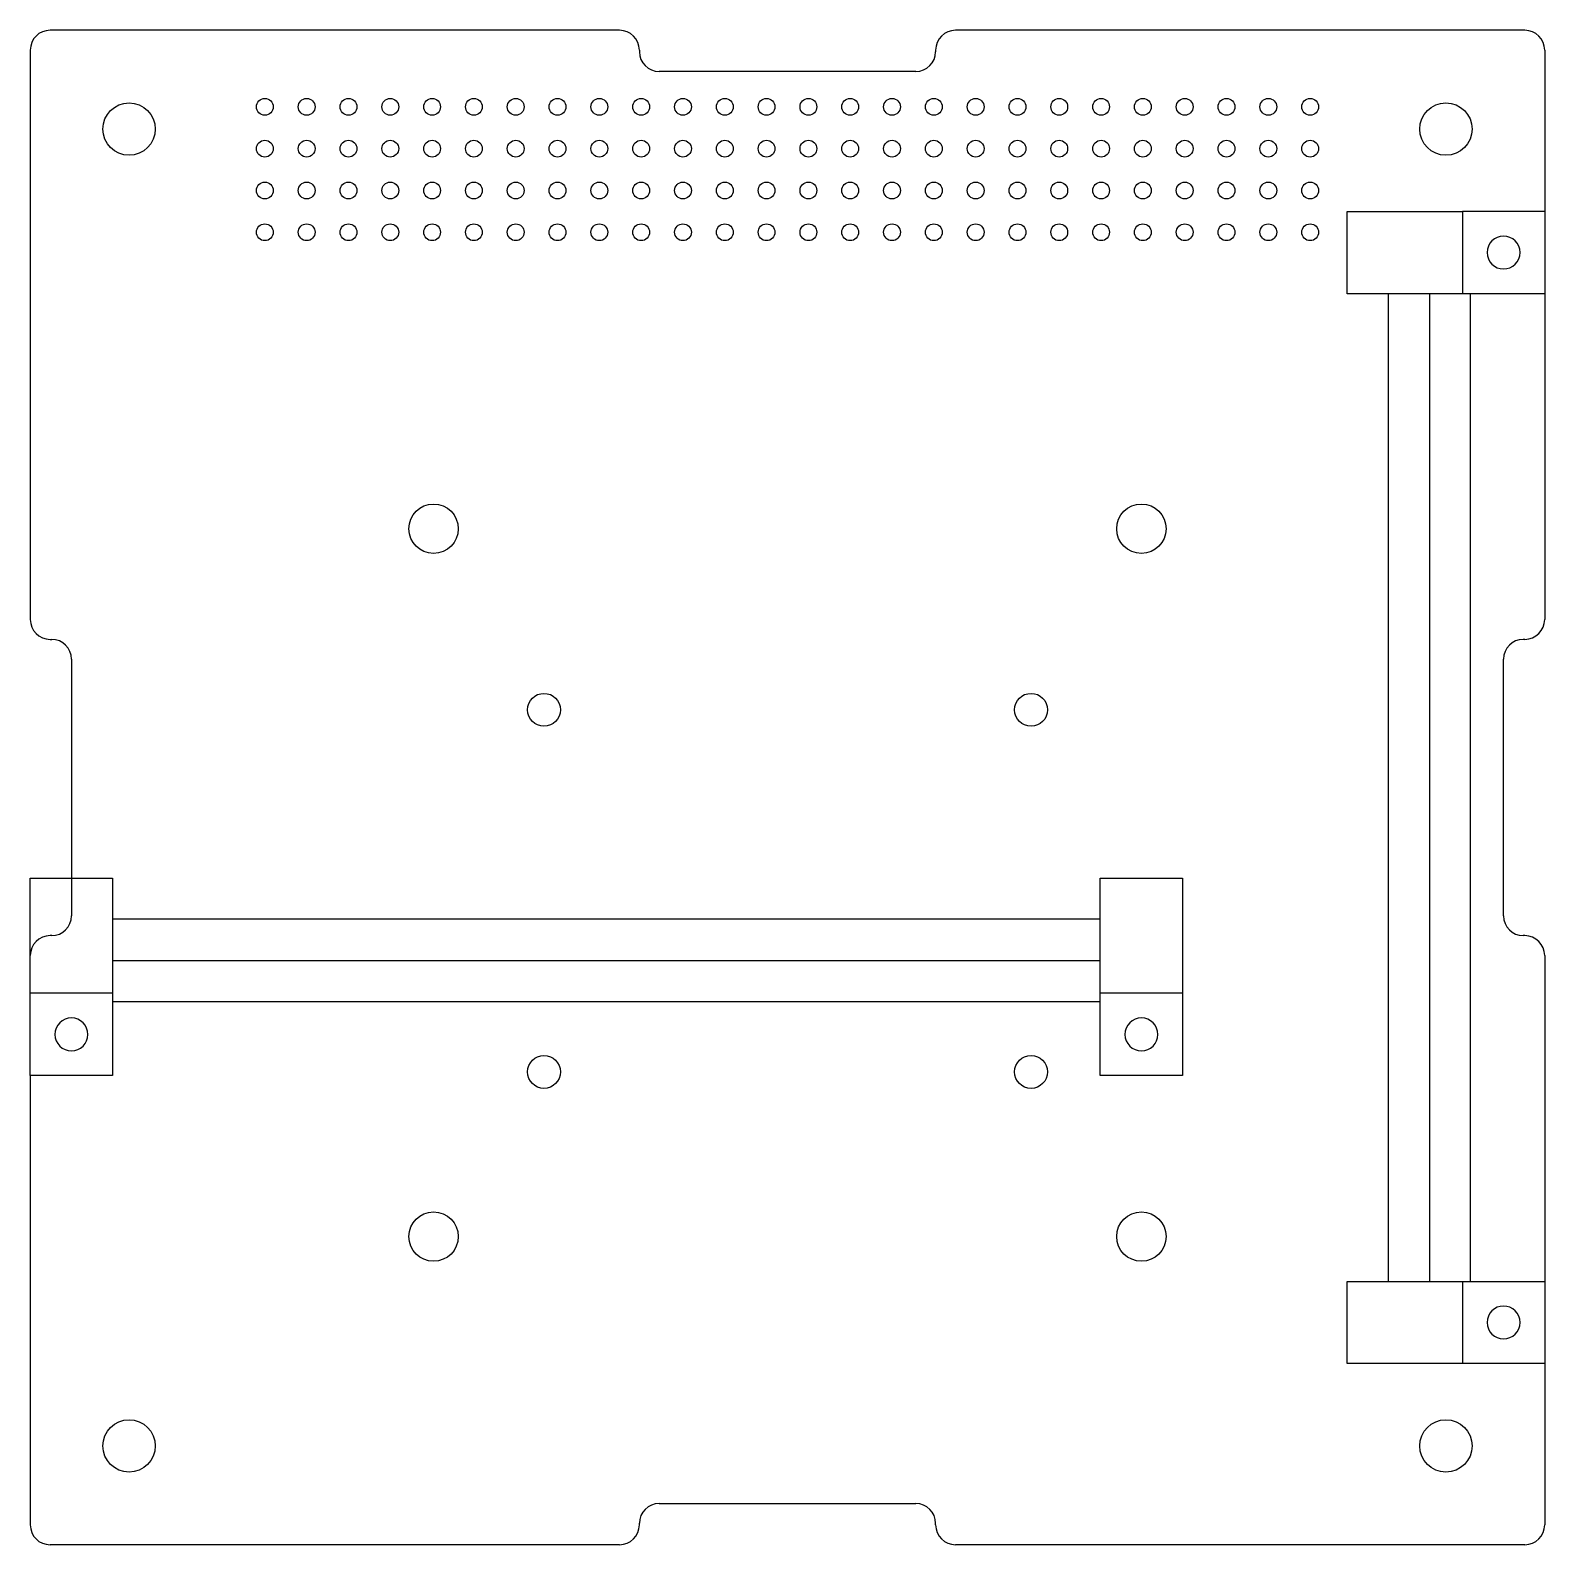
# Model space of a CAD drawing. Header units: millimetres. Extents: x 60.3 to 152.3, y 137.4 to 229.4.
import ezdxf

# ---------------------------------------------------------------- set-up
doc = ezdxf.new("R2010")
doc.units = ezdxf.units.MM
doc.layers.get('0').update_dxf_attribs({"linetype": 'CONTINUOUS'})

msp = doc.modelspace()

# ---------------------------------------------------------------- linework, layer by layer
for p, q in [((96.124, 229.429), (61.524, 229.429)), ((151.124, 229.429), (116.524, 229.429)), ((60.324, 228.229), (60.324, 193.629)), ((97.324, 228.229), (97.324, 228.129)), ((115.324, 228.229), (115.324, 228.129)), ((152.324, 228.229), (152.324, 218.429)), ((114.124, 226.929), (98.524, 226.929)), ((152.324, 218.429), (147.324, 218.429)), ((152.324, 218.429), (152.324, 213.429)), ((142.824, 213.429), (142.824, 153.429)), ((145.324, 213.429), (145.324, 153.429)), ((152.324, 213.429), (147.324, 213.429)), ((147.824, 153.429), (147.824, 213.429)), ((152.324, 213.429), (152.324, 193.629)), ((61.524, 192.429), (61.624, 192.429)), ((151.124, 192.429), (151.024, 192.429)), ((62.824, 191.229), (62.824, 175.629)), ((149.824, 175.629), (149.824, 191.229)), ((125.324, 175.429), (65.324, 175.429)), ((61.624, 174.429), (61.524, 174.429)), ((151.124, 174.429), (151.024, 174.429)), ((152.324, 173.229), (152.324, 153.429)), ((65.324, 172.929), (125.324, 172.929)), ((65.324, 170.929), (60.324, 170.929)), ((65.324, 170.429), (125.324, 170.429)), ((130.324, 170.929), (125.324, 170.929)), ((60.324, 165.929), (60.324, 138.629)), ((147.324, 153.429), (147.324, 148.429)), ((152.324, 148.429), (152.324, 138.629)), ((98.524, 139.929), (114.124, 139.929)), ((97.324, 138.629), (97.324, 138.729)), ((115.324, 138.629), (115.324, 138.729)), ((96.124, 137.429), (61.524, 137.429)), ((151.124, 137.429), (116.524, 137.429))]:
    msp.add_line(p, q)
for points in [[(147.324, 213.429), (140.324, 213.429), (140.324, 218.429), (147.324, 218.429)], [(60.324, 177.929), (65.324, 177.929), (65.324, 170.929), (65.324, 165.929), (60.324, 165.929), (60.324, 170.929)], [(125.324, 177.929), (130.324, 177.929), (130.324, 170.929), (130.324, 165.929), (125.324, 165.929), (125.324, 170.929)], [(140.324, 148.429), (140.324, 153.429), (147.324, 153.429), (152.324, 153.429), (152.324, 148.429), (147.324, 148.429)]]:
    msp.add_lwpolyline(points, close=True)
for points in [[(150.824, 215.929, 1), (148.824, 215.929, 1)], [(62.824, 167.429, 1), (62.824, 169.429, 1)], [(127.824, 167.429, 1), (127.824, 169.429, 1)], [(148.824, 150.929, 1), (150.824, 150.929, 1)]]:
    msp.add_lwpolyline(points, format="xyb", close=True)
for centre, radius in [((66.324, 223.429), 1.59), ((74.574, 224.779), 0.51), ((77.114, 224.779), 0.51), ((79.654, 224.779), 0.51), ((82.194, 224.779), 0.51), ((84.734, 224.779), 0.51), ((87.274, 224.779), 0.51), ((89.814, 224.779), 0.51), ((92.354, 224.779), 0.51), ((94.894, 224.779), 0.51), ((97.434, 224.779), 0.51), ((99.974, 224.779), 0.51), ((102.514, 224.779), 0.51), ((105.054, 224.779), 0.51), ((107.594, 224.779), 0.51), ((110.134, 224.779), 0.51), ((112.674, 224.779), 0.51), ((115.214, 224.779), 0.51), ((117.754, 224.779), 0.51), ((120.294, 224.779), 0.51), ((122.834, 224.779), 0.51), ((125.374, 224.779), 0.51), ((127.914, 224.779), 0.51), ((130.454, 224.779), 0.51), ((132.994, 224.779), 0.51), ((135.534, 224.779), 0.51), ((138.074, 224.779), 0.51), ((146.324, 223.429), 1.59), ((74.574, 222.239), 0.51), ((77.114, 222.239), 0.51), ((79.654, 222.239), 0.51), ((82.194, 222.239), 0.51), ((84.734, 222.239), 0.51), ((87.274, 222.239), 0.51), ((89.814, 222.239), 0.51), ((92.354, 222.239), 0.51), ((94.894, 222.239), 0.51), ((97.434, 222.239), 0.51), ((99.974, 222.239), 0.51), ((102.514, 222.239), 0.51), ((105.054, 222.239), 0.51), ((107.594, 222.239), 0.51), ((110.134, 222.239), 0.51), ((112.674, 222.239), 0.51), ((115.214, 222.239), 0.51), ((117.754, 222.239), 0.51), ((120.294, 222.239), 0.51), ((122.834, 222.239), 0.51), ((125.374, 222.239), 0.51), ((127.914, 222.239), 0.51), ((130.454, 222.239), 0.51), ((132.994, 222.239), 0.51), ((135.534, 222.239), 0.51), ((138.074, 222.239), 0.51), ((74.574, 219.699), 0.51), ((77.114, 219.699), 0.51), ((79.654, 219.699), 0.51), ((82.194, 219.699), 0.51), ((84.734, 219.699), 0.51), ((87.274, 219.699), 0.51), ((89.814, 219.699), 0.51), ((92.354, 219.699), 0.51), ((94.894, 219.699), 0.51), ((97.434, 219.699), 0.51), ((99.974, 219.699), 0.51), ((102.514, 219.699), 0.51), ((105.054, 219.699), 0.51), ((107.594, 219.699), 0.51), ((110.134, 219.699), 0.51), ((112.674, 219.699), 0.51), ((115.214, 219.699), 0.51), ((117.754, 219.699), 0.51), ((120.294, 219.699), 0.51), ((122.834, 219.699), 0.51), ((125.374, 219.699), 0.51), ((127.914, 219.699), 0.51), ((130.454, 219.699), 0.51), ((132.994, 219.699), 0.51), ((135.534, 219.699), 0.51), ((138.074, 219.699), 0.51), ((74.574, 217.159), 0.51), ((77.114, 217.159), 0.51), ((79.654, 217.159), 0.51), ((82.194, 217.159), 0.51), ((84.734, 217.159), 0.51), ((87.274, 217.159), 0.51), ((89.814, 217.159), 0.51), ((92.354, 217.159), 0.51), ((94.894, 217.159), 0.51), ((97.434, 217.159), 0.51), ((99.974, 217.159), 0.51), ((102.514, 217.159), 0.51), ((105.054, 217.159), 0.51), ((107.594, 217.159), 0.51), ((110.134, 217.159), 0.51), ((112.674, 217.159), 0.51), ((115.214, 217.159), 0.51), ((117.754, 217.159), 0.51), ((120.294, 217.159), 0.51), ((122.834, 217.159), 0.51), ((125.374, 217.159), 0.51), ((127.914, 217.159), 0.51), ((130.454, 217.159), 0.51), ((132.994, 217.159), 0.51), ((135.534, 217.159), 0.51), ((138.074, 217.159), 0.51), ((84.824, 199.149), 1.5), ((127.824, 199.149), 1.5), ((91.531, 188.149), 1), ((121.118, 188.149), 1), ((91.531, 166.149), 1), ((121.118, 166.149), 1), ((84.824, 156.149), 1.5), ((127.824, 156.149), 1.5), ((66.324, 143.429), 1.59), ((146.324, 143.429), 1.59)]:
    msp.add_circle(centre, radius)
for centre, start, end in [((61.524, 228.229), 90, 180), ((96.124, 228.229), 0, 90), ((116.524, 228.229), 90, 180), ((151.124, 228.229), 0, 90), ((98.524, 228.129), 180, 270), ((114.124, 228.129), -90, 0), ((61.524, 193.629), 180, 270), ((151.124, 193.629), -90, 0), ((61.624, 191.229), 0, 90), ((151.024, 191.229), 90, 180), ((61.624, 175.629), -90, 0), ((151.024, 175.629), 180, 270), ((61.524, 173.229), 90, 180), ((151.124, 173.229), 0, 90), ((98.524, 138.729), 90, 180), ((114.124, 138.729), 0, 90), ((61.524, 138.629), 180, 270), ((96.124, 138.629), -90, 0), ((116.524, 138.629), 180, 270), ((151.124, 138.629), -90, 0)]:
    msp.add_arc(centre, 1.2, start, end)

doc.saveas('drawing.dxf')
